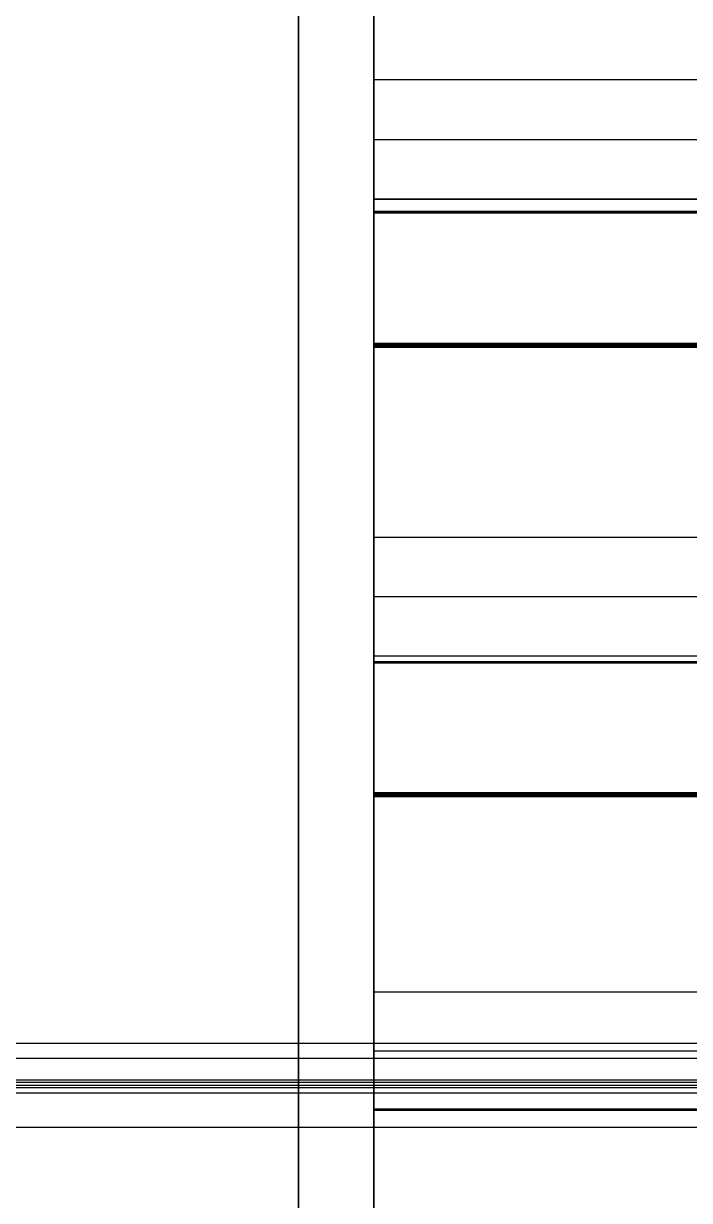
# Model space of a CAD drawing. Header units: millimetres. Extents: x -85 to 1059, y -155 to 155.
# Drawn here: x 998.18 to 1002.59, y -50.34 to -42.55 of the extents above; entities that cross this region are included whole.
import ezdxf

# ---------------------------------------------------------------- set-up
doc = ezdxf.new("R2010")
doc.units = ezdxf.units.MM
doc.header["$MEASUREMENT"] = 0
doc.layers.add('Default', color=7, linetype='Continuous', true_color=0x000000)

msp = doc.modelspace()

# ---------------------------------------------------------------- linework, layer by layer
at = {"layer": 'Default'}
for points, knots in [([(1000, 0, -154), (1000, -154, -154), (1000, -154), (1000, -154, 154), (1000, 0, 154), (1000, 154, 154), (1000, 154), (1000, 154, -154), (1000, 0, -154)], [0, 0, 0, 241.902634, 241.902634, 483.805269, 483.805269, 725.707903, 725.707903, 967.610537, 967.610537, 967.610537]), ([(1000, 0, -150), (1000, -150, -150), (1000, -150), (1000, -150, 150), (1000, 0, 150), (1000, 150, 150), (1000, 150), (1000, 150, -150), (1000, 0, -150)], [0, 0, 0, 235.619449, 235.619449, 471.238898, 471.238898, 706.858347, 706.858347, 942.477796, 942.477796, 942.477796])]:
    msp.add_rational_spline(points, [1, 0.707106781187, 1, 0.707106781187, 1, 0.707106781187, 1, 0.707106781187, 1], degree=2, knots=knots, dxfattribs=at)
for points, degree, knots in [([(1000.5, 0.0018, 150.0005), (1000.5, 82.8446, 150.0005), (1000.5, 150.0018, 82.8432), (1000.5, 150.0018, 0.0004), (1000.5, 150.0018, -82.8427), (1000.5, 82.8446, -150), (1000.5, 0.0018, -150), (1000.5, -82.8411, -150), (1000.5, -149.9983, -82.8427), (1000.5, -149.9983, 0.0004), (1000.5, -149.9983, 82.8432), (1000.5, -82.8411, 150.0005), (1000.5, 0.0018, 150.0005)], 3, [-5, -5, -5, -5, -4, -4, -4, -3, -3, -3, -2, -2, -2, -1, -1, -1, -1]), ([(1000.5, 0.3488, 139.7504), (1000.5, -76.9709, 139.7504), (1000.5, -139.6511, 77.0702), (1000.5, -139.6511, -0.2498), (1000.5, -139.6511, -77.5699), (1000.5, -76.9709, -140.2497), (1000.5, 0.3488, -140.2497), (1000.5, 77.6689, -140.2497), (1000.5, 140.349, -77.5699), (1000.5, 140.349, -0.2498), (1000.5, 140.349, 77.0702), (1000.5, 77.6689, 139.7504), (1000.5, 0.3488, 139.7504)], 3, [20636, 20636, 20636, 20636, 20637, 20637, 20637, 20638, 20638, 20638, 20639, 20639, 20639, 20640, 20640, 20640, 20640]), ([(1000.5, 0.0018, 140.0004), (1000.5, -77.318, 140.0004), (1000.5, -139.9981, 77.3202), (1000.5, -139.9981, 0.0002), (1000.5, -139.9981, -77.3199), (1000.5, -77.318, -139.9997), (1000.5, 0.0018, -139.9997), (1000.5, 77.3215, -139.9997), (1000.5, 140.002, -77.3199), (1000.5, 140.002, 0.0002), (1000.5, 140.002, 77.3202), (1000.5, 77.3215, 140.0004), (1000.5, 0.0018, 140.0004)], 3, [-1, -1, -1, -1, 0, 0, 0, 1, 1, 1, 2, 2, 2, 3, 3, 3, 3]), ([(1000.5, -41.6991, -147.3304), (1000.5, -41.7233, -147.3668), (1000.5, -41.7474, -147.4031), (1000.5, -41.7742, -147.443), (1000.5, -41.8011, -147.4828), (1000.5, -41.828, -147.5227), (1000.5, -41.855, -147.5626), (1000.5, -41.8822, -147.603), (1000.5, -41.9094, -147.6434), (1000.5, -41.9367, -147.6836), (1000.5, -41.964, -147.7238), (1000.5, -41.9919, -147.7645), (1000.5, -42.0198, -147.8053), (1000.5, -42.0476, -147.8458), (1000.5, -42.0755, -147.8864), (1000.5, -42.1037, -147.9275), (1000.5, -42.132, -147.9686), (1000.5, -42.1604, -148.0097), (1000.5, -42.1888, -148.0508), (1000.5, -42.2175, -148.0921), (1000.5, -42.2463, -148.1334), (1000.5, -42.2752, -148.1752), (1000.5, -42.3041, -148.217), (1000.5, -42.3334, -148.2586), (1000.5, -42.3627, -148.3002), (1000.5, -42.3921, -148.342), (1000.5, -42.4216, -148.3838), (1000.5, -42.4514, -148.4262), (1000.5, -42.4812, -148.4685), (1000.5, -42.5112, -148.5107), (1000.5, -42.5412, -148.5528), (1000.5, -42.5715, -148.5953), (1000.5, -42.6019, -148.6378), (1000.5, -42.6324, -148.6805), (1000.5, -42.6629, -148.7232), (1000.5, -42.6938, -148.7659), (1000.5, -42.7246, -148.8086), (1000.5, -42.7557, -148.8518), (1000.5, -42.7867, -148.895), (1000.5, -42.8179, -148.9382), (1000.5, -42.8492, -148.9814), (1000.5, -42.8809, -149.0248), (1000.5, -42.9127, -149.0682), (1000.5, -42.918, -149.0756), (1000.5, -42.9232, -149.083)], 2, [11300, 11300, 11300, 11301.045455, 11301.045455, 11302.090909, 11302.090909, 11303.136364, 11303.136364, 11304.181818, 11304.181818, 11305.227273, 11305.227273, 11306.272727, 11306.272727, 11307.318182, 11307.318182, 11308.363636, 11308.363636, 11309.409091, 11309.409091, 11310.454545, 11310.454545, 11311.5, 11311.5, 11312.545455, 11312.545455, 11313.590909, 11313.590909, 11314.636364, 11314.636364, 11315.681818, 11315.681818, 11316.727273, 11316.727273, 11317.772727, 11317.772727, 11318.818182, 11318.818182, 11319.863636, 11319.863636, 11320.909091, 11320.909091, 11321.954545, 11321.954545, 11323, 11323, 11323]), ([(1000.5, -42.9232, 148.5831), (1000.5, -42.918, 148.5759), (1000.5, -42.9127, 148.5686), (1000.5, -42.8809, 148.5252), (1000.5, -42.8492, 148.4818), (1000.5, -42.8179, 148.4385), (1000.5, -42.7867, 148.3951), (1000.5, -42.7557, 148.352), (1000.5, -42.7246, 148.309), (1000.5, -42.6938, 148.2663), (1000.5, -42.6629, 148.2236), (1000.5, -42.6324, 148.1809), (1000.5, -42.6019, 148.1382), (1000.5, -42.5715, 148.0959), (1000.5, -42.5412, 148.0536), (1000.5, -42.5112, 148.0111), (1000.5, -42.4812, 147.9686), (1000.5, -42.4514, 147.9266), (1000.5, -42.4216, 147.8846), (1000.5, -42.3921, 147.8426), (1000.5, -42.3627, 147.8006), (1000.5, -42.3334, 147.7588), (1000.5, -42.3041, 147.717), (1000.5, -42.2752, 147.6754), (1000.5, -42.2463, 147.6338), (1000.5, -42.2175, 147.5925), (1000.5, -42.1888, 147.5512), (1000.5, -42.1604, 147.5101), (1000.5, -42.132, 147.469), (1000.5, -42.1037, 147.4281), (1000.5, -42.0755, 147.3872), (1000.5, -42.0476, 147.3463), (1000.5, -42.0198, 147.3053), (1000.5, -41.9919, 147.2648), (1000.5, -41.964, 147.2242), (1000.5, -41.9367, 147.1836), (1000.5, -41.9094, 147.1431), (1000.5, -41.8822, 147.1032), (1000.5, -41.855, 147.0633), (1000.5, -41.828, 147.0231), (1000.5, -41.8011, 146.9829), (1000.5, -41.7742, 146.9432), (1000.5, -41.7474, 146.9035), (1000.5, -41.7233, 146.8672), (1000.5, -41.6991, 146.8308)], 2, [19767, 19767, 19767, 19768.045455, 19768.045455, 19769.090909, 19769.090909, 19770.136364, 19770.136364, 19771.181818, 19771.181818, 19772.227273, 19772.227273, 19773.272727, 19773.272727, 19774.318182, 19774.318182, 19775.363636, 19775.363636, 19776.409091, 19776.409091, 19777.454545, 19777.454545, 19778.5, 19778.5, 19779.545455, 19779.545455, 19780.590909, 19780.590909, 19781.636364, 19781.636364, 19782.681818, 19782.681818, 19783.727273, 19783.727273, 19784.772727, 19784.772727, 19785.818182, 19785.818182, 19786.863636, 19786.863636, 19787.909091, 19787.909091, 19788.954545, 19788.954545, 19790, 19790, 19790]), ([(1000.5, -43.7128, -148.8516), (1000.5, -43.7135, -148.8423), (1000.5, -43.7142, -148.8329), (1000.5, -43.7173, -148.7793), (1000.5, -43.7205, -148.7257), (1000.5, -43.7235, -148.6722), (1000.5, -43.7265, -148.6188), (1000.5, -43.7293, -148.566), (1000.5, -43.7322, -148.5133), (1000.5, -43.735, -148.4606), (1000.5, -43.7378, -148.4078), (1000.5, -43.7403, -148.3553), (1000.5, -43.7427, -148.3027), (1000.5, -43.7454, -148.2507), (1000.5, -43.748, -148.1986), (1000.5, -43.7503, -148.1468), (1000.5, -43.7526, -148.0949), (1000.5, -43.7549, -148.0434), (1000.5, -43.7572, -147.9919), (1000.5, -43.7593, -147.9407), (1000.5, -43.7614, -147.8896), (1000.5, -43.7636, -147.8386), (1000.5, -43.7657, -147.7876), (1000.5, -43.7676, -147.737), (1000.5, -43.7696, -147.6864), (1000.5, -43.7711, -147.6361), (1000.5, -43.7727, -147.5858), (1000.5, -43.7745, -147.5358), (1000.5, -43.7763, -147.4857), (1000.5, -43.7778, -147.4359), (1000.5, -43.7794, -147.3862), (1000.5, -43.781, -147.3368), (1000.5, -43.7826, -147.2874), (1000.5, -43.784, -147.2384), (1000.5, -43.7854, -147.1893), (1000.5, -43.7865, -147.1403), (1000.5, -43.7875, -147.0913), (1000.5, -43.7888, -147.0429), (1000.5, -43.79, -146.9946), (1000.5, -43.7911, -146.9463), (1000.5, -43.7921, -146.8979), (1000.5, -43.793, -146.8501), (1000.5, -43.7939, -146.8023), (1000.5, -43.7946, -146.7618), (1000.5, -43.7953, -146.7212)], 2, [11325, 11325, 11325, 11326, 11326, 11327, 11327, 11328, 11328, 11329, 11329, 11330, 11330, 11331, 11331, 11332, 11332, 11333, 11333, 11334, 11334, 11335, 11335, 11336, 11336, 11337, 11337, 11338, 11338, 11339, 11339, 11340, 11340, 11341, 11341, 11342, 11342, 11343, 11343, 11344, 11344, 11345, 11345, 11346, 11346, 11347, 11347, 11347]), ([(1000.5, -43.7953, 146.2212), (1000.5, -43.7946, 146.262), (1000.5, -43.7939, 146.3027), (1000.5, -43.793, 146.3505), (1000.5, -43.7921, 146.3983), (1000.5, -43.7911, 146.4467), (1000.5, -43.79, 146.495), (1000.5, -43.7888, 146.5435), (1000.5, -43.7875, 146.592), (1000.5, -43.7865, 146.6407), (1000.5, -43.7854, 146.6894), (1000.5, -43.784, 146.7386), (1000.5, -43.7826, 146.7878), (1000.5, -43.781, 146.8372), (1000.5, -43.7794, 146.8866), (1000.5, -43.7778, 146.9363), (1000.5, -43.7763, 146.9861), (1000.5, -43.7745, 147.036), (1000.5, -43.7727, 147.0859), (1000.5, -43.7711, 147.1363), (1000.5, -43.7696, 147.1868), (1000.5, -43.7676, 147.2374), (1000.5, -43.7657, 147.288), (1000.5, -43.7636, 147.339), (1000.5, -43.7614, 147.39), (1000.5, -43.7593, 147.4411), (1000.5, -43.7572, 147.4923), (1000.5, -43.7549, 147.5438), (1000.5, -43.7526, 147.5953), (1000.5, -43.7503, 147.6472), (1000.5, -43.748, 147.699), (1000.5, -43.7454, 147.7512), (1000.5, -43.7427, 147.8035), (1000.5, -43.7403, 147.8557), (1000.5, -43.7378, 147.9079), (1000.5, -43.735, 147.9606), (1000.5, -43.7322, 148.0134), (1000.5, -43.7293, 148.0664), (1000.5, -43.7265, 148.1195), (1000.5, -43.7235, 148.1728), (1000.5, -43.7205, 148.2261), (1000.5, -43.7173, 148.2797), (1000.5, -43.7142, 148.3333)], 2, [19743, 19743, 19743, 19744, 19744, 19745, 19745, 19746, 19746, 19747, 19747, 19748, 19748, 19749, 19749, 19750, 19750, 19751, 19751, 19752, 19752, 19753, 19753, 19754, 19754, 19755, 19755, 19756, 19756, 19757, 19757, 19758, 19758, 19759, 19759, 19760, 19760, 19761, 19761, 19762, 19762, 19763, 19763, 19764, 19764, 19764]), ([(1000.5, -43.7964, -146.7092), (1000.5, -43.7967, -146.7069), (1000.5, -43.7971, -146.7046), (1000.5, -43.7974, -146.7023), (1000.5, -43.7978, -146.7)], 2, [11349, 11349, 11349, 11350, 11350, 11351, 11351, 11351]), ([(1000.5, -43.8013, 146.1913), (1000.5, -43.8008, 146.1925), (1000.5, -43.8002, 146.1937), (1000.5, -43.7995, 146.1953), (1000.5, -43.7988, 146.1969)], 2, [19736, 19736, 19736, 19737, 19737, 19738, 19738, 19738]), ([(1000.5, -43.8052, -146.688), (1000.5, -43.9463, -146.6453), (1000.5, -44.0874, -146.6027), (1000.5, -44.2366, -146.5571), (1000.5, -44.3859, -146.5116), (1000.5, -44.5268, -146.4684), (1000.5, -44.6677, -146.4252)], 2, [11356, 11356, 11356, 11357, 11357, 11358, 11358, 11359, 11359, 11359]), ([(1000.5, -44.6677, 145.9256), (1000.5, -44.5268, 145.9687), (1000.5, -44.3859, 146.0117), (1000.5, -44.2366, 146.0572), (1000.5, -44.0874, 146.1027), (1000.5, -43.9463, 146.1454), (1000.5, -43.8052, 146.1881)], 2, [19731, 19731, 19731, 19732, 19732, 19733, 19733, 19734, 19734, 19734]), ([(1000.5, -44.6804, 145.9313), (1000.5, -44.679, 145.9302), (1000.5, -44.6776, 145.9291), (1000.5, -44.6762, 145.9281), (1000.5, -44.6748, 145.927)], 2, [19726, 19726, 19726, 19727, 19727, 19728, 19728, 19728]), ([(1000.5, -44.6804, -146.4309), (1000.5, -44.6818, -146.4324), (1000.5, -44.6833, -146.434), (1000.5, -44.685, -146.436), (1000.5, -44.6868, -146.4379)], 2, [11364, 11364, 11364, 11365, 11365, 11366, 11366, 11366]), ([(1000.5, -44.6942, -146.4471), (1000.5, -44.7175, -146.4804), (1000.5, -44.7408, -146.5138), (1000.5, -44.7681, -146.5529), (1000.5, -44.7954, -146.5921), (1000.5, -44.8233, -146.6316), (1000.5, -44.8512, -146.6711), (1000.5, -44.879, -146.7108), (1000.5, -44.9069, -146.7505), (1000.5, -44.9351, -146.7903), (1000.5, -44.9634, -146.8302), (1000.5, -44.9921, -146.8702), (1000.5, -45.0209, -146.9103), (1000.5, -45.0496, -146.9503), (1000.5, -45.0784, -146.9904), (1000.5, -45.1073, -147.0309), (1000.5, -45.1362, -147.0715), (1000.5, -45.1657, -147.1119), (1000.5, -45.1951, -147.1523), (1000.5, -45.2246, -147.1932), (1000.5, -45.254, -147.2341), (1000.5, -45.2839, -147.2751), (1000.5, -45.3137, -147.316), (1000.5, -45.3437, -147.3569), (1000.5, -45.3736, -147.3978), (1000.5, -45.404, -147.4393), (1000.5, -45.4343, -147.4807), (1000.5, -45.465, -147.5222), (1000.5, -45.4957, -147.5636), (1000.5, -45.5266, -147.6054), (1000.5, -45.5574, -147.6472), (1000.5, -45.5887, -147.689), (1000.5, -45.6199, -147.7308), (1000.5, -45.6511, -147.7728), (1000.5, -45.6823, -147.8148), (1000.5, -45.7141, -147.857), (1000.5, -45.7458, -147.8991), (1000.5, -45.7777, -147.9416), (1000.5, -45.8097, -147.9841), (1000.5, -45.8418, -148.0268), (1000.5, -45.8739, -148.0695), (1000.5, -45.9065, -148.1122), (1000.5, -45.9391, -148.1549), (1000.5, -45.9448, -148.1621), (1000.5, -45.9504, -148.1693)], 2, [11368, 11368, 11368, 11369, 11369, 11370, 11370, 11371, 11371, 11372, 11372, 11373, 11373, 11374, 11374, 11375, 11375, 11376, 11376, 11377, 11377, 11378, 11378, 11379, 11379, 11380, 11380, 11381, 11381, 11382, 11382, 11383, 11383, 11384, 11384, 11385, 11385, 11386, 11386, 11387, 11387, 11388, 11388, 11389, 11389, 11390, 11390, 11390]), ([(1000.5, -45.9504, 147.6697), (1000.5, -45.9448, 147.6625), (1000.5, -45.9391, 147.6553), (1000.5, -45.9065, 147.6124), (1000.5, -45.8739, 147.5696), (1000.5, -45.8418, 147.5269), (1000.5, -45.8097, 147.4842), (1000.5, -45.7777, 147.4419), (1000.5, -45.7458, 147.3995), (1000.5, -45.7141, 147.3575), (1000.5, -45.6823, 147.3156), (1000.5, -45.6511, 147.2734), (1000.5, -45.6199, 147.2312), (1000.5, -45.5887, 147.1893), (1000.5, -45.5574, 147.1473), (1000.5, -45.5266, 147.1057), (1000.5, -45.4957, 147.064), (1000.5, -45.465, 147.0226), (1000.5, -45.4343, 146.9811), (1000.5, -45.404, 146.9399), (1000.5, -45.3736, 146.8986), (1000.5, -45.3437, 146.8575), (1000.5, -45.3137, 146.8164), (1000.5, -45.2839, 146.7753), (1000.5, -45.254, 146.7342), (1000.5, -45.2246, 146.6934), (1000.5, -45.1951, 146.6527), (1000.5, -45.1657, 146.6121), (1000.5, -45.1362, 146.5716), (1000.5, -45.1073, 146.5312), (1000.5, -45.0784, 146.4908), (1000.5, -45.0496, 146.4505), (1000.5, -45.0209, 146.4103), (1000.5, -44.9921, 146.3705), (1000.5, -44.9634, 146.3306), (1000.5, -44.9351, 146.2907), (1000.5, -44.9069, 146.2509), (1000.5, -44.879, 146.2114), (1000.5, -44.8512, 146.1719), (1000.5, -44.8233, 146.1322), (1000.5, -44.7954, 146.0925), (1000.5, -44.7681, 146.0531), (1000.5, -44.7408, 146.0138), (1000.5, -44.7175, 145.9806), (1000.5, -44.6942, 145.9475)], 2, [19700, 19700, 19700, 19701, 19701, 19702, 19702, 19703, 19703, 19704, 19704, 19705, 19705, 19706, 19706, 19707, 19707, 19708, 19708, 19709, 19709, 19710, 19710, 19711, 19711, 19712, 19712, 19713, 19713, 19714, 19714, 19715, 19715, 19716, 19716, 19717, 19717, 19718, 19718, 19719, 19719, 19720, 19720, 19721, 19721, 19722, 19722, 19722]), ([(1000.5, -46.7354, -147.9217), (1000.5, -46.7357, -147.9123), (1000.5, -46.7361, -147.903), (1000.5, -46.738, -147.8494), (1000.5, -46.7399, -147.7958), (1000.5, -46.7419, -147.7425), (1000.5, -46.7438, -147.6892), (1000.5, -46.7456, -147.6361), (1000.5, -46.7474, -147.583), (1000.5, -46.7491, -147.5303), (1000.5, -46.7509, -147.4775), (1000.5, -46.7525, -147.425), (1000.5, -46.7541, -147.3724), (1000.5, -46.7553, -147.3202), (1000.5, -46.7565, -147.268), (1000.5, -46.7579, -147.2161), (1000.5, -46.7593, -147.1643), (1000.5, -46.7606, -147.1128), (1000.5, -46.7618, -147.0613), (1000.5, -46.7629, -147.0101), (1000.5, -46.7639, -146.959), (1000.5, -46.765, -146.908), (1000.5, -46.7661, -146.857), (1000.5, -46.7669, -146.8064), (1000.5, -46.7678, -146.7558), (1000.5, -46.7687, -146.7055), (1000.5, -46.7696, -146.6552), (1000.5, -46.7699, -146.6051), (1000.5, -46.7703, -146.555), (1000.5, -46.771, -146.5053), (1000.5, -46.7717, -146.4555), (1000.5, -46.772, -146.406), (1000.5, -46.7724, -146.3564), (1000.5, -46.7728, -146.3074), (1000.5, -46.7731, -146.2583), (1000.5, -46.7735, -146.2095), (1000.5, -46.7738, -146.1606), (1000.5, -46.774, -146.1121), (1000.5, -46.7742, -146.0636), (1000.5, -46.7742, -146.0155), (1000.5, -46.7742, -145.9673), (1000.5, -46.7742, -145.9192), (1000.5, -46.7742, -145.871), (1000.5, -46.774, -145.8304), (1000.5, -46.7738, -145.7899)], 2, [11392, 11392, 11392, 11393, 11393, 11394, 11394, 11395, 11395, 11396, 11396, 11397, 11397, 11398, 11398, 11399, 11399, 11400, 11400, 11401, 11401, 11402, 11402, 11403, 11403, 11404, 11404, 11405, 11405, 11406, 11406, 11407, 11407, 11408, 11408, 11409, 11409, 11410, 11410, 11411, 11411, 11412, 11412, 11413, 11413, 11414, 11414, 11414]), ([(1000.5, -46.7738, 145.2906), (1000.5, -46.774, 145.3312), (1000.5, -46.7742, 145.3718), (1000.5, -46.7742, 145.4196), (1000.5, -46.7742, 145.4674), (1000.5, -46.7742, 145.5157), (1000.5, -46.7742, 145.564), (1000.5, -46.774, 145.6125), (1000.5, -46.7738, 145.661), (1000.5, -46.7735, 145.7099), (1000.5, -46.7731, 145.7588), (1000.5, -46.7728, 145.8078), (1000.5, -46.7724, 145.8568), (1000.5, -46.772, 145.9064), (1000.5, -46.7717, 145.956), (1000.5, -46.771, 146.0055), (1000.5, -46.7703, 146.0551), (1000.5, -46.7699, 146.1052), (1000.5, -46.7696, 146.1553), (1000.5, -46.7687, 146.2057), (1000.5, -46.7678, 146.2562), (1000.5, -46.7669, 146.3068), (1000.5, -46.7661, 146.3574), (1000.5, -46.765, 146.4084), (1000.5, -46.7639, 146.4594), (1000.5, -46.7629, 146.5105), (1000.5, -46.7618, 146.5617), (1000.5, -46.7606, 146.6134), (1000.5, -46.7593, 146.665), (1000.5, -46.7579, 146.7167), (1000.5, -46.7565, 146.7684), (1000.5, -46.7553, 146.8208), (1000.5, -46.7541, 146.8732), (1000.5, -46.7525, 146.9256), (1000.5, -46.7509, 146.978), (1000.5, -46.7491, 147.0307), (1000.5, -46.7474, 147.0834), (1000.5, -46.7456, 147.1363), (1000.5, -46.7438, 147.1893), (1000.5, -46.7419, 147.2427), (1000.5, -46.7399, 147.2962), (1000.5, -46.738, 147.3498), (1000.5, -46.7361, 147.4034), (1000.5, -46.7357, 147.4126), (1000.5, -46.7354, 147.4217)], 2, [19676, 19676, 19676, 19677, 19677, 19678, 19678, 19679, 19679, 19680, 19680, 19681, 19681, 19682, 19682, 19683, 19683, 19684, 19684, 19685, 19685, 19686, 19686, 19687, 19687, 19688, 19688, 19689, 19689, 19690, 19690, 19691, 19691, 19692, 19692, 19693, 19693, 19694, 19694, 19695, 19695, 19696, 19696, 19697, 19697, 19698, 19698, 19698]), ([(1000.5, -46.7738, -145.7899), (1000.5, -46.7742, -145.7842), (1000.5, -46.7745, -145.7786), (1000.5, -46.7747, -145.7759), (1000.5, -46.7749, -145.7733)], 2, [11414, 11414, 11414, 11415.5, 11415.5, 11417, 11417, 11417]), ([(1000.5, -46.7749, 145.274), (1000.5, -46.7745, 145.2791), (1000.5, -46.7742, 145.2843), (1000.5, -46.774, 145.2874), (1000.5, -46.7738, 145.2906)], 2, [19673, 19673, 19673, 19674.5, 19674.5, 19676, 19676, 19676]), ([(1000.5, -46.7833, -145.7567), (1000.5, -46.9234, -145.7112), (1000.5, -47.0634, -145.6657), (1000.5, -47.2116, -145.6172), (1000.5, -47.3598, -145.5687), (1000.5, -47.4998, -145.5226), (1000.5, -47.6399, -145.4766)], 2, [11423, 11423, 11423, 11424, 11424, 11425, 11425, 11426, 11426, 11426]), ([(1000.5, -47.6399, 144.977), (1000.5, -47.4998, 145.0232), (1000.5, -47.3598, 145.0694), (1000.5, -47.2116, 145.1178), (1000.5, -47.0634, 145.1661), (1000.5, -46.9234, 145.2118), (1000.5, -46.7833, 145.2575)], 2, [19664, 19664, 19664, 19665, 19665, 19666, 19666, 19667, 19667, 19667]), ([(1000.5, -47.6632, -145.4928), (1000.5, -47.6889, -145.5281), (1000.5, -47.7147, -145.5634), (1000.5, -47.7429, -145.6022), (1000.5, -47.7711, -145.641), (1000.5, -47.7999, -145.68), (1000.5, -47.8286, -145.7189), (1000.5, -47.8574, -145.7578), (1000.5, -47.8861, -145.7966), (1000.5, -47.9152, -145.8359), (1000.5, -47.9443, -145.8752), (1000.5, -47.9736, -145.9147), (1000.5, -48.0029, -145.9543), (1000.5, -48.0325, -145.9938), (1000.5, -48.0622, -146.0333), (1000.5, -48.092, -146.0731), (1000.5, -48.1218, -146.113), (1000.5, -48.1518, -146.1529), (1000.5, -48.1817, -146.1927), (1000.5, -48.2123, -146.2329), (1000.5, -48.2428, -146.2732), (1000.5, -48.2733, -146.3136), (1000.5, -48.3038, -146.3539), (1000.5, -48.3349, -146.3943), (1000.5, -48.3659, -146.4347), (1000.5, -48.3971, -146.4755), (1000.5, -48.4283, -146.5162), (1000.5, -48.4597, -146.5571), (1000.5, -48.4911, -146.5981), (1000.5, -48.5229, -146.639), (1000.5, -48.5546, -146.6799), (1000.5, -48.5866, -146.7212), (1000.5, -48.6185, -146.7625), (1000.5, -48.6508, -146.8039), (1000.5, -48.683, -146.8454), (1000.5, -48.7157, -146.8868), (1000.5, -48.7483, -146.9283), (1000.5, -48.7809, -146.9701), (1000.5, -48.8136, -147.0119), (1000.5, -48.8467, -147.0537), (1000.5, -48.8799, -147.0955), (1000.5, -48.9132, -147.1376), (1000.5, -48.9466, -147.1798), (1000.5, -48.9524, -147.187), (1000.5, -48.9582, -147.1943)], 2, [11434, 11434, 11434, 11435.045455, 11435.045455, 11436.090909, 11436.090909, 11437.136364, 11437.136364, 11438.181818, 11438.181818, 11439.227273, 11439.227273, 11440.272727, 11440.272727, 11441.318182, 11441.318182, 11442.363636, 11442.363636, 11443.409091, 11443.409091, 11444.454545, 11444.454545, 11445.5, 11445.5, 11446.545455, 11446.545455, 11447.590909, 11447.590909, 11448.636364, 11448.636364, 11449.681818, 11449.681818, 11450.727273, 11450.727273, 11451.772727, 11451.772727, 11452.818182, 11452.818182, 11453.863636, 11453.863636, 11454.909091, 11454.909091, 11455.954545, 11455.954545, 11457, 11457, 11457]), ([(1000.5, -48.9582, 146.6947), (1000.5, -48.9524, 146.6874), (1000.5, -48.9466, 146.6802), (1000.5, -48.9132, 146.6382), (1000.5, -48.8799, 146.5962), (1000.5, -48.8467, 146.5541), (1000.5, -48.8136, 146.5119), (1000.5, -48.7809, 146.4703), (1000.5, -48.7483, 146.4287), (1000.5, -48.7157, 146.387), (1000.5, -48.683, 146.3454), (1000.5, -48.6508, 146.304), (1000.5, -48.6185, 146.2625), (1000.5, -48.5866, 146.2214), (1000.5, -48.5546, 146.1803), (1000.5, -48.5229, 146.1394), (1000.5, -48.4911, 146.0985), (1000.5, -48.4597, 146.0576), (1000.5, -48.4283, 146.0166), (1000.5, -48.3971, 145.9761), (1000.5, -48.3659, 145.9355), (1000.5, -48.3349, 145.8947), (1000.5, -48.3038, 145.854), (1000.5, -48.2733, 145.8138), (1000.5, -48.2428, 145.7736), (1000.5, -48.2123, 145.7334), (1000.5, -48.1817, 145.6931), (1000.5, -48.1518, 145.6533), (1000.5, -48.1218, 145.6134), (1000.5, -48.092, 145.5735), (1000.5, -48.0622, 145.5337), (1000.5, -48.0325, 145.494), (1000.5, -48.0029, 145.4543), (1000.5, -47.9736, 145.4151), (1000.5, -47.9443, 145.376), (1000.5, -47.9152, 145.3367), (1000.5, -47.8861, 145.2973), (1000.5, -47.8574, 145.258), (1000.5, -47.8286, 145.2186), (1000.5, -47.7999, 145.18), (1000.5, -47.7711, 145.1414), (1000.5, -47.7429, 145.1026), (1000.5, -47.7147, 145.0638), (1000.5, -47.6907, 145.031), (1000.5, -47.6667, 144.9982)], 2, [19633, 19633, 19633, 19634, 19634, 19635, 19635, 19636, 19636, 19637, 19637, 19638, 19638, 19639, 19639, 19640, 19640, 19641, 19641, 19642, 19642, 19643, 19643, 19644, 19644, 19645, 19645, 19646, 19646, 19647, 19647, 19648, 19648, 19649, 19649, 19650, 19650, 19651, 19651, 19652, 19652, 19653, 19653, 19654, 19654, 19655, 19655, 19655]), ([(1000.5, -49.7379, -146.9304), (1000.5, -49.738, -146.9212), (1000.5, -49.7382, -146.912), (1000.5, -49.7389, -146.8582), (1000.5, -49.7396, -146.8044), (1000.5, -49.7405, -146.7512), (1000.5, -49.7414, -146.6979), (1000.5, -49.7421, -146.6446), (1000.5, -49.7428, -146.5914), (1000.5, -49.7435, -146.5388), (1000.5, -49.7442, -146.4862), (1000.5, -49.7446, -146.4337), (1000.5, -49.7449, -146.3811), (1000.5, -49.7454, -146.3289), (1000.5, -49.746, -146.2767), (1000.5, -49.7461, -146.2248), (1000.5, -49.7463, -146.173), (1000.5, -49.7465, -146.1215), (1000.5, -49.7467, -146.07), (1000.5, -49.7467, -146.0186), (1000.5, -49.7467, -145.9673), (1000.5, -49.7467, -145.9165), (1000.5, -49.7467, -145.8657), (1000.5, -49.7465, -145.8149), (1000.5, -49.7463, -145.7641), (1000.5, -49.7461, -145.7137), (1000.5, -49.746, -145.6632), (1000.5, -49.7456, -145.6133), (1000.5, -49.7453, -145.5634), (1000.5, -49.7447, -145.5136), (1000.5, -49.7442, -145.4639), (1000.5, -49.7437, -145.4145), (1000.5, -49.7431, -145.3651), (1000.5, -49.7424, -145.3159), (1000.5, -49.7417, -145.2667), (1000.5, -49.741, -145.2178), (1000.5, -49.7403, -145.169), (1000.5, -49.7396, -145.1205), (1000.5, -49.7389, -145.072), (1000.5, -49.738, -145.0238), (1000.5, -49.7371, -144.9756), (1000.5, -49.7361, -144.9277), (1000.5, -49.735, -144.8797), (1000.5, -49.734, -144.8389), (1000.5, -49.7329, -144.7982)], 2, [11459, 11459, 11459, 11460, 11460, 11461, 11461, 11462, 11462, 11463, 11463, 11464, 11464, 11465, 11465, 11466, 11466, 11467, 11467, 11468, 11468, 11469, 11469, 11470, 11470, 11471, 11471, 11472, 11472, 11473, 11473, 11474, 11474, 11475, 11475, 11476, 11476, 11477, 11477, 11478, 11478, 11479, 11479, 11480, 11480, 11481, 11481, 11481]), ([(1000.5, -49.7329, 144.299), (1000.5, -49.734, 144.3395), (1000.5, -49.735, 144.3801), (1000.5, -49.7361, 144.4281), (1000.5, -49.7371, 144.4761), (1000.5, -49.738, 144.5242), (1000.5, -49.7389, 144.5724), (1000.5, -49.7396, 144.6209), (1000.5, -49.7403, 144.6694), (1000.5, -49.741, 144.7182), (1000.5, -49.7417, 144.7671), (1000.5, -49.7424, 144.8161), (1000.5, -49.7431, 144.8652), (1000.5, -49.7437, 144.9147), (1000.5, -49.7442, 144.9643), (1000.5, -49.7447, 145.014), (1000.5, -49.7453, 145.0638), (1000.5, -49.7456, 145.1137), (1000.5, -49.746, 145.1636), (1000.5, -49.7461, 145.2139), (1000.5, -49.7463, 145.2642), (1000.5, -49.7465, 145.3148), (1000.5, -49.7467, 145.3654), (1000.5, -49.7467, 145.4164), (1000.5, -49.7467, 145.4674), (1000.5, -49.7467, 145.5187), (1000.5, -49.7467, 145.57), (1000.5, -49.7465, 145.6217), (1000.5, -49.7463, 145.6734), (1000.5, -49.7461, 145.7251), (1000.5, -49.746, 145.7767), (1000.5, -49.7454, 145.8291), (1000.5, -49.7449, 145.8815), (1000.5, -49.7446, 145.9339), (1000.5, -49.7442, 145.9863), (1000.5, -49.7435, 146.039), (1000.5, -49.7428, 146.0918), (1000.5, -49.7421, 146.1449), (1000.5, -49.7414, 146.198), (1000.5, -49.7405, 146.2514), (1000.5, -49.7396, 146.3049), (1000.5, -49.7389, 146.3585), (1000.5, -49.7382, 146.4121), (1000.5, -49.738, 146.4214), (1000.5, -49.7379, 146.4308)], 2, [19609, 19609, 19609, 19610, 19610, 19611, 19611, 19612, 19612, 19613, 19613, 19614, 19614, 19615, 19615, 19616, 19616, 19617, 19617, 19618, 19618, 19619, 19619, 19620, 19620, 19621, 19621, 19622, 19622, 19623, 19623, 19624, 19624, 19625, 19625, 19626, 19626, 19627, 19627, 19628, 19628, 19629, 19629, 19630, 19630, 19631, 19631, 19631]), ([(1000.5, -49.7347, 144.2778), (1000.5, -49.7343, 144.2801), (1000.5, -49.734, 144.2824), (1000.5, -49.7336, 144.2848), (1000.5, -49.7333, 144.2873)], 2, [19605, 19605, 19605, 19606, 19606, 19607, 19607, 19607]), ([(1000.5, -49.734, -144.7816), (1000.5, -49.7343, -144.7797), (1000.5, -49.7347, -144.7777), (1000.5, -49.735, -144.7758), (1000.5, -49.7354, -144.7739)], 2, [11484, 11484, 11484, 11485, 11485, 11486, 11486, 11486]), ([(1000.5, -49.7414, -144.7654), (1000.5, -49.8805, -144.7169), (1000.5, -50.0197, -144.6684), (1000.5, -50.167, -144.6169), (1000.5, -50.3143, -144.5654), (1000.5, -50.4533, -144.5163), (1000.5, -50.5923, -144.4673)], 2, [11490, 11490, 11490, 11491, 11491, 11492, 11492, 11493, 11493, 11493]), ([(1000.5, -50.5923, 143.9677), (1000.5, -50.4533, 144.0167), (1000.5, -50.3143, 144.0658), (1000.5, -50.167, 144.1173), (1000.5, -50.0197, 144.1688), (1000.5, -49.8805, 144.2171), (1000.5, -49.7414, 144.2654)], 2, [19597, 19597, 19597, 19598, 19598, 19599, 19599, 19600, 19600, 19600])]:
    msp.add_open_spline(points, degree=degree, knots=knots, dxfattribs=at)
for points in [[(1007, -42.9232, -149.083), (1003.75, -42.9232, -149.083), (1000.5, -42.9232, -149.083)], [(1000.5, -42.9232, -149.083), (1000.5, -43.1213, -149.0271), (1000.5, -43.3194, -148.9712)], [(1007, -42.9232, 148.5831), (1003.75, -42.9232, 148.5831), (1000.5, -42.9232, 148.5831)], [(1000.5, -43.3194, 148.4716), (1000.5, -43.1213, 148.5274), (1000.5, -42.9232, 148.5831)], [(1007, -43.3194, -148.9712), (1003.75, -43.3194, -148.9712), (1000.5, -43.3194, -148.9712)], [(1000.5, -43.3194, -148.9712), (1000.5, -43.5161, -148.9114), (1000.5, -43.7128, -148.8516)], [(1007, -43.3194, 148.4716), (1003.75, -43.3194, 148.4716), (1000.5, -43.3194, 148.4716)], [(1000.5, -43.7128, 148.3517), (1000.5, -43.5161, 148.4116), (1000.5, -43.3194, 148.4716)], [(1007, -43.7128, -148.8516), (1003.75, -43.7128, -148.8516), (1000.5, -43.7128, -148.8516)], [(1007, -43.7128, 148.3517), (1003.75, -43.7128, 148.3517), (1000.5, -43.7128, 148.3517)], [(1000.5, -43.7142, 148.3333), (1000.5, -43.7135, 148.3425), (1000.5, -43.7128, 148.3517)], [(1007, -43.7142, 148.3333), (1003.75, -43.7142, 148.3333), (1000.5, -43.7142, 148.3333)], [(1007, -43.7953, -146.7212), (1003.75, -43.7953, -146.7212), (1000.5, -43.7953, -146.7212)], [(1000.5, -43.7953, -146.7212), (1000.5, -43.7955, -146.718), (1000.5, -43.7957, -146.7148)], [(1007, -43.7953, 146.2212), (1003.75, -43.7953, 146.2212), (1000.5, -43.7953, 146.2212)], [(1000.5, -43.7957, 146.2152), (1000.5, -43.7955, 146.2182), (1000.5, -43.7953, 146.2212)], [(1007, -43.7957, -146.7148), (1003.75, -43.7957, -146.7148), (1000.5, -43.7957, -146.7148)], [(1000.5, -43.7957, -146.7148), (1000.5, -43.796, -146.712), (1000.5, -43.7964, -146.7092)], [(1007, -43.7957, 146.2152), (1003.75, -43.7957, 146.2152), (1000.5, -43.7957, 146.2152)], [(1000.5, -43.7964, 146.2096), (1000.5, -43.796, 146.2124), (1000.5, -43.7957, 146.2152)], [(1007, -43.7964, -146.7092), (1003.75, -43.7964, -146.7092), (1000.5, -43.7964, -146.7092)], [(1007, -43.7964, 146.2096), (1003.75, -43.7964, 146.2096), (1000.5, -43.7964, 146.2096)], [(1000.5, -43.7971, 146.2047), (1000.5, -43.7967, 146.2071), (1000.5, -43.7964, 146.2096)], [(1007, -43.7971, 146.2047), (1003.75, -43.7971, 146.2047), (1000.5, -43.7971, 146.2047)], [(1000.5, -43.7978, 146.2008), (1000.5, -43.7974, 146.2027), (1000.5, -43.7971, 146.2047)], [(1007, -43.7978, -146.7), (1003.75, -43.7978, -146.7), (1000.5, -43.7978, -146.7)], [(1000.5, -43.7978, -146.7), (1000.5, -43.7983, -146.6983), (1000.5, -43.7988, -146.6965)], [(1007, -43.7978, 146.2008), (1003.75, -43.7978, 146.2008), (1000.5, -43.7978, 146.2008)], [(1000.5, -43.7988, 146.1969), (1000.5, -43.7983, 146.1988), (1000.5, -43.7978, 146.2008)], [(1007, -43.7988, -146.6965), (1003.75, -43.7988, -146.6965), (1000.5, -43.7988, -146.6965)], [(1000.5, -43.7988, -146.6965), (1000.5, -43.7995, -146.6949), (1000.5, -43.8002, -146.6933)], [(1007, -43.7988, 146.1969), (1003.75, -43.7988, 146.1969), (1000.5, -43.7988, 146.1969)], [(1007, -43.8002, -146.6933), (1003.75, -43.8002, -146.6933), (1000.5, -43.8002, -146.6933)], [(1000.5, -43.8002, -146.6933), (1000.5, -43.8008, -146.6923), (1000.5, -43.8013, -146.6912)], [(1007, -43.8013, -146.6912), (1003.75, -43.8013, -146.6912), (1000.5, -43.8013, -146.6912)], [(1000.5, -43.8013, -146.6912), (1000.5, -43.8022, -146.6903), (1000.5, -43.8031, -146.6894)], [(1007, -43.8013, 146.1913), (1003.75, -43.8013, 146.1913), (1000.5, -43.8013, 146.1913)], [(1000.5, -43.8031, 146.1895), (1000.5, -43.8022, 146.1904), (1000.5, -43.8013, 146.1913)], [(1007, -43.8031, -146.6894), (1003.75, -43.8031, -146.6894), (1000.5, -43.8031, -146.6894)], [(1000.5, -43.8031, -146.6894), (1000.5, -43.8041, -146.6887), (1000.5, -43.8052, -146.688)], [(1007, -43.8031, 146.1895), (1003.75, -43.8031, 146.1895), (1000.5, -43.8031, 146.1895)], [(1000.5, -43.8052, 146.1881), (1000.5, -43.8041, 146.1888), (1000.5, -43.8031, 146.1895)], [(1007, -43.8052, -146.688), (1003.75, -43.8052, -146.688), (1000.5, -43.8052, -146.688)], [(1007, -43.8052, 146.1881), (1003.75, -43.8052, 146.1881), (1000.5, -43.8052, 146.1881)], [(1007, -44.6677, -146.4252), (1003.75, -44.6677, -146.4252), (1000.5, -44.6677, -146.4252)], [(1000.5, -44.6677, -146.4252), (1000.5, -44.6686, -146.4252), (1000.5, -44.6695, -146.4252)], [(1007, -44.6677, 145.9256), (1003.75, -44.6677, 145.9256), (1000.5, -44.6677, 145.9256)], [(1000.5, -44.6695, 145.9256), (1000.5, -44.6686, 145.9256), (1000.5, -44.6677, 145.9256)], [(1007, -44.6695, -146.4252), (1003.75, -44.6695, -146.4252), (1000.5, -44.6695, -146.4252)], [(1000.5, -44.6695, -146.4252), (1000.5, -44.6707, -146.4256), (1000.5, -44.672, -146.4259)], [(1007, -44.6695, 145.9256), (1003.75, -44.6695, 145.9256), (1000.5, -44.6695, 145.9256)], [(1000.5, -44.672, 145.926), (1000.5, -44.6707, 145.9258), (1000.5, -44.6695, 145.9256)], [(1007, -44.672, -146.4259), (1003.75, -44.672, -146.4259), (1000.5, -44.672, -146.4259)], [(1000.5, -44.672, -146.4259), (1000.5, -44.6734, -146.4264), (1000.5, -44.6748, -146.427)], [(1007, -44.672, 145.926), (1003.75, -44.672, 145.926), (1000.5, -44.672, 145.926)], [(1000.5, -44.6748, 145.927), (1000.5, -44.6734, 145.9265), (1000.5, -44.672, 145.926)], [(1007, -44.6748, -146.427), (1003.75, -44.6748, -146.427), (1000.5, -44.6748, -146.427)], [(1000.5, -44.6748, -146.427), (1000.5, -44.6762, -146.4279), (1000.5, -44.6776, -146.4287)], [(1007, -44.6748, 145.927), (1003.75, -44.6748, 145.927), (1000.5, -44.6748, 145.927)], [(1007, -44.6776, -146.4287), (1003.75, -44.6776, -146.4287), (1000.5, -44.6776, -146.4287)], [(1000.5, -44.6776, -146.4287), (1000.5, -44.679, -146.4298), (1000.5, -44.6804, -146.4309)], [(1007, -44.6804, -146.4309), (1003.75, -44.6804, -146.4309), (1000.5, -44.6804, -146.4309)], [(1007, -44.6804, 145.9313), (1003.75, -44.6804, 145.9313), (1000.5, -44.6804, 145.9313)], [(1000.5, -44.6833, 145.9348), (1000.5, -44.6818, 145.933), (1000.5, -44.6804, 145.9313)], [(1007, -44.6833, 145.9348), (1003.75, -44.6833, 145.9348), (1000.5, -44.6833, 145.9348)], [(1000.5, -44.6868, 145.938), (1000.5, -44.685, 145.9364), (1000.5, -44.6833, 145.9348)], [(1007, -44.6868, -146.4379), (1003.75, -44.6868, -146.4379), (1000.5, -44.6868, -146.4379)], [(1000.5, -44.6868, -146.4379), (1000.5, -44.6885, -146.44), (1000.5, -44.6903, -146.4421)], [(1007, -44.6868, 145.938), (1003.75, -44.6868, 145.938), (1000.5, -44.6868, 145.938)], [(1000.5, -44.6903, 145.9422), (1000.5, -44.6885, 145.9401), (1000.5, -44.6868, 145.938)], [(1007, -44.6903, -146.4421), (1003.75, -44.6903, -146.4421), (1000.5, -44.6903, -146.4421)], [(1000.5, -44.6903, -146.4421), (1000.5, -44.6922, -146.4446), (1000.5, -44.6942, -146.4471)], [(1007, -44.6903, 145.9422), (1003.75, -44.6903, 145.9422), (1000.5, -44.6903, 145.9422)], [(1000.5, -44.6942, 145.9475), (1000.5, -44.6922, 145.9448), (1000.5, -44.6903, 145.9422)], [(1007, -44.6942, -146.4471), (1003.75, -44.6942, -146.4471), (1000.5, -44.6942, -146.4471)], [(1007, -44.6942, 145.9475), (1003.75, -44.6942, 145.9475), (1000.5, -44.6942, 145.9475)], [(1007, -45.9504, -148.1693), (1003.75, -45.9504, -148.1693), (1000.5, -45.9504, -148.1693)], [(1000.5, -45.9504, -148.1693), (1000.5, -46.1471, -148.1094), (1000.5, -46.3438, -148.0494)], [(1007, -45.9504, 147.6697), (1003.75, -45.9504, 147.6697), (1000.5, -45.9504, 147.6697)], [(1000.5, -46.3438, 147.5498), (1000.5, -46.1471, 147.6098), (1000.5, -45.9504, 147.6697)], [(1007, -46.3438, -148.0494), (1003.75, -46.3438, -148.0494), (1000.5, -46.3438, -148.0494)], [(1000.5, -46.3438, -148.0494), (1000.5, -46.5396, -147.9855), (1000.5, -46.7354, -147.9217)], [(1007, -46.3438, 147.5498), (1003.75, -46.3438, 147.5498), (1000.5, -46.3438, 147.5498)], [(1000.5, -46.7354, 147.4217), (1000.5, -46.5396, 147.4858), (1000.5, -46.3438, 147.5498)], [(1007, -46.7354, -147.9217), (1003.75, -46.7354, -147.9217), (1000.5, -46.7354, -147.9217)], [(1007, -46.7354, 147.4217), (1003.75, -46.7354, 147.4217), (1000.5, -46.7354, 147.4217)], [(1007, -46.7738, -145.7899), (1003.75, -46.7738, -145.7899), (1000.5, -46.7738, -145.7899)], [(1007, -46.7738, 145.2906), (1003.75, -46.7738, 145.2906), (1000.5, -46.7738, 145.2906)], [(1007, -46.7749, -145.7733), (1003.75, -46.7749, -145.7733), (1000.5, -46.7749, -145.7733)], [(1000.5, -46.7749, -145.7733), (1000.5, -46.7754, -145.7712), (1000.5, -46.7759, -145.769)], [(1007, -46.7749, 145.274), (1003.75, -46.7749, 145.274), (1000.5, -46.7749, 145.274)], [(1000.5, -46.7759, 145.2694), (1000.5, -46.7754, 145.2717), (1000.5, -46.7749, 145.274)], [(1007, -46.7759, -145.769), (1003.75, -46.7759, -145.769), (1000.5, -46.7759, -145.769)], [(1000.5, -46.7759, -145.769), (1000.5, -46.7765, -145.7673), (1000.5, -46.777, -145.7655)], [(1007, -46.7759, 145.2694), (1003.75, -46.7759, 145.2694), (1000.5, -46.7759, 145.2694)], [(1000.5, -46.777, 145.2656), (1000.5, -46.7765, 145.2675), (1000.5, -46.7759, 145.2694)], [(1007, -46.777, -145.7655), (1003.75, -46.777, -145.7655), (1000.5, -46.777, -145.7655)], [(1000.5, -46.777, -145.7655), (1000.5, -46.7775, -145.7639), (1000.5, -46.778, -145.7623)], [(1007, -46.777, 145.2656), (1003.75, -46.777, 145.2656), (1000.5, -46.777, 145.2656)], [(1000.5, -46.778, 145.2627), (1000.5, -46.7775, 145.2642), (1000.5, -46.777, 145.2656)], [(1007, -46.778, -145.7623), (1003.75, -46.778, -145.7623), (1000.5, -46.778, -145.7623)], [(1000.5, -46.778, -145.7623), (1000.5, -46.7789, -145.7611), (1000.5, -46.7798, -145.7599)], [(1007, -46.778, 145.2627), (1003.75, -46.778, 145.2627), (1000.5, -46.778, 145.2627)], [(1000.5, -46.7798, 145.2603), (1000.5, -46.7789, 145.2615), (1000.5, -46.778, 145.2627)], [(1007, -46.7798, -145.7599), (1003.75, -46.7798, -145.7599), (1000.5, -46.7798, -145.7599)], [(1000.5, -46.7798, -145.7599), (1000.5, -46.7805, -145.759), (1000.5, -46.7812, -145.7581)], [(1007, -46.7798, 145.2603), (1003.75, -46.7798, 145.2603), (1000.5, -46.7798, 145.2603)], [(1000.5, -46.7812, 145.2585), (1000.5, -46.7805, 145.2594), (1000.5, -46.7798, 145.2603)], [(1007, -46.7812, -145.7581), (1003.75, -46.7812, -145.7581), (1000.5, -46.7812, -145.7581)], [(1000.5, -46.7812, -145.7581), (1000.5, -46.7823, -145.7574), (1000.5, -46.7833, -145.7567)], [(1007, -46.7812, 145.2585), (1003.75, -46.7812, 145.2585), (1000.5, -46.7812, 145.2585)], [(1000.5, -46.7833, 145.2575), (1000.5, -46.7823, 145.258), (1000.5, -46.7812, 145.2585)], [(1007, -46.7833, -145.7567), (1003.75, -46.7833, -145.7567), (1000.5, -46.7833, -145.7567)], [(1007, -46.7833, 145.2575), (1003.75, -46.7833, 145.2575), (1000.5, -46.7833, 145.2575)], [(1007, -47.6399, -145.4766), (1003.75, -47.6399, -145.4766), (1000.5, -47.6399, -145.4766)], [(1000.5, -47.6399, -145.4766), (1000.5, -47.6409, -145.4764), (1000.5, -47.642, -145.4762)], [(1007, -47.6399, 144.977), (1003.75, -47.6399, 144.977), (1000.5, -47.6399, 144.977)], [(1000.5, -47.642, 144.977), (1000.5, -47.6409, 144.977), (1000.5, -47.6399, 144.977)], [(1007, -47.642, -145.4762), (1003.75, -47.642, -145.4762), (1000.5, -47.642, -145.4762)], [(1000.5, -47.642, -145.4762), (1000.5, -47.6432, -145.4766), (1000.5, -47.6445, -145.4769)], [(1007, -47.642, 144.977), (1003.75, -47.642, 144.977), (1000.5, -47.642, 144.977)], [(1000.5, -47.6445, 144.9773), (1000.5, -47.6432, 144.9772), (1000.5, -47.642, 144.977)], [(1007, -47.6445, -145.4769), (1003.75, -47.6445, -145.4769), (1000.5, -47.6445, -145.4769)], [(1000.5, -47.6445, -145.4769), (1000.5, -47.6459, -145.4775), (1000.5, -47.6473, -145.478)], [(1007, -47.6445, 144.9773), (1003.75, -47.6445, 144.9773), (1000.5, -47.6445, 144.9773)], [(1000.5, -47.6473, 144.9784), (1000.5, -47.6459, 144.9779), (1000.5, -47.6445, 144.9773)], [(1007, -47.6473, -145.478), (1003.75, -47.6473, -145.478), (1000.5, -47.6473, -145.478)], [(1000.5, -47.6473, -145.478), (1000.5, -47.6487, -145.4789), (1000.5, -47.6501, -145.4798)], [(1007, -47.6473, 144.9784), (1003.75, -47.6473, 144.9784), (1000.5, -47.6473, 144.9784)], [(1000.5, -47.6501, 144.9805), (1000.5, -47.6487, 144.9795), (1000.5, -47.6473, 144.9784)], [(1007, -47.6501, -145.4798), (1003.75, -47.6501, -145.4798), (1000.5, -47.6501, -145.4798)], [(1000.5, -47.6501, -145.4798), (1000.5, -47.6515, -145.481), (1000.5, -47.6529, -145.4822)], [(1007, -47.6501, 144.9805), (1003.75, -47.6501, 144.9805), (1000.5, -47.6501, 144.9805)], [(1000.5, -47.6529, 144.9823), (1000.5, -47.6515, 144.9814), (1000.5, -47.6501, 144.9805)], [(1007, -47.6529, -145.4822), (1003.75, -47.6529, -145.4822), (1000.5, -47.6529, -145.4822)], [(1000.5, -47.6529, -145.4822), (1000.5, -47.6545, -145.4838), (1000.5, -47.6561, -145.4854)], [(1007, -47.6529, 144.9823), (1003.75, -47.6529, 144.9823), (1000.5, -47.6529, 144.9823)], [(1000.5, -47.6561, 144.9855), (1000.5, -47.6545, 144.9839), (1000.5, -47.6529, 144.9823)], [(1007, -47.6561, -145.4854), (1003.75, -47.6561, -145.4854), (1000.5, -47.6561, -145.4854)], [(1000.5, -47.6561, -145.4854), (1000.5, -47.6579, -145.487), (1000.5, -47.6596, -145.4886)], [(1007, -47.6561, 144.9855), (1003.75, -47.6561, 144.9855), (1000.5, -47.6561, 144.9855)], [(1000.5, -47.6596, 144.9893), (1000.5, -47.6579, 144.9874), (1000.5, -47.6561, 144.9855)], [(1007, -47.6596, -145.4886), (1003.75, -47.6596, -145.4886), (1000.5, -47.6596, -145.4886)], [(1000.5, -47.6596, -145.4886), (1000.5, -47.6614, -145.4907), (1000.5, -47.6632, -145.4928)], [(1007, -47.6596, 144.9893), (1003.75, -47.6596, 144.9893), (1000.5, -47.6596, 144.9893)], [(1000.5, -47.6632, 144.9936), (1000.5, -47.6614, 144.9915), (1000.5, -47.6596, 144.9893)], [(1007, -47.6632, -145.4928), (1003.75, -47.6632, -145.4928), (1000.5, -47.6632, -145.4928)], [(1007, -47.6632, 144.9936), (1003.75, -47.6632, 144.9936), (1000.5, -47.6632, 144.9936)], [(1000.5, -47.6667, 144.9982), (1000.5, -47.6649, 144.9959), (1000.5, -47.6632, 144.9936)], [(1007, -47.6667, 144.9982), (1003.75, -47.6667, 144.9982), (1000.5, -47.6667, 144.9982)], [(1007, -48.9582, -147.1943), (1003.75, -48.9582, -147.1943), (1000.5, -48.9582, -147.1943)], [(1000.5, -48.9582, -147.1943), (1000.5, -49.1537, -147.1302), (1000.5, -49.3491, -147.0662)], [(1007, -48.9582, 146.6947), (1003.75, -48.9582, 146.6947), (1000.5, -48.9582, 146.6947)], [(1000.5, -49.3491, 146.5666), (1000.5, -49.1537, 146.6306), (1000.5, -48.9582, 146.6947)], [(1007, -49.2988, 114.9022), (998, -49.2988, 114.9022), (989, -49.2988, 114.9022)], [(1007, -49.3491, -147.0662), (1003.75, -49.3491, -147.0662), (1000.5, -49.3491, -147.0662)], [(1000.5, -49.3491, -147.0662), (1000.5, -49.5435, -146.9983), (1000.5, -49.7379, -146.9304)], [(1007, -49.3491, 146.5666), (1003.75, -49.3491, 146.5666), (1000.5, -49.3491, 146.5666)], [(1000.5, -49.7379, 146.4308), (1000.5, -49.5435, 146.4987), (1000.5, -49.3491, 146.5666)], [(1007, -49.3969, -53.9218), (998, -49.3969, -53.9218), (989, -49.3969, -53.9218)], [(1007, -49.5415, 54.1481), (998, -49.5415, 54.1481), (989, -49.5415, 54.1481)], [(1007, -49.5558, -114.1694), (998, -49.5558, -114.1694), (989, -49.5558, -114.1694)], [(1007, -49.5766, 114.7824), (998, -49.5766, 114.7824), (989, -49.5766, 114.7824)], [(1007, -49.5914, -114.4647), (998, -49.5914, -114.4647), (989, -49.5914, -114.4647)], [(1007, -49.627, -114.76), (998, -49.627, -114.76), (989, -49.627, -114.76)], [(1007, -49.7329, -144.7982), (1003.75, -49.7329, -144.7982), (1000.5, -49.7329, -144.7982)], [(1007, -49.7329, -144.7926), (1003.75, -49.7329, -144.7926), (1000.5, -49.7329, -144.7926)], [(1000.5, -49.7329, -144.7982), (1000.5, -49.7329, -144.7954), (1000.5, -49.7329, -144.7926)], [(1000.5, -49.7329, -144.7926), (1000.5, -49.7331, -144.7897), (1000.5, -49.7333, -144.7869)], [(1007, -49.7329, 144.2926), (1003.75, -49.7329, 144.2926), (1000.5, -49.7329, 144.2926)], [(1000.5, -49.7333, 144.2873), (1000.5, -49.7331, 144.29), (1000.5, -49.7329, 144.2926)], [(1007, -49.7329, 144.299), (1003.75, -49.7329, 144.299), (1000.5, -49.7329, 144.299)], [(1000.5, -49.7329, 144.2926), (1000.5, -49.7329, 144.2958), (1000.5, -49.7329, 144.299)], [(1007, -49.7333, -144.7869), (1003.75, -49.7333, -144.7869), (1000.5, -49.7333, -144.7869)], [(1000.5, -49.7333, -144.7869), (1000.5, -49.7336, -144.7843), (1000.5, -49.734, -144.7816)], [(1007, -49.7333, 144.2873), (1003.75, -49.7333, 144.2873), (1000.5, -49.7333, 144.2873)], [(1007, -49.734, -144.7816), (1003.75, -49.734, -144.7816), (1000.5, -49.734, -144.7816)], [(1007, -49.7347, 144.2778), (1003.75, -49.7347, 144.2778), (1000.5, -49.7347, 144.2778)], [(1000.5, -49.7354, 144.2743), (1000.5, -49.735, 144.276), (1000.5, -49.7347, 144.2778)], [(1007, -49.7354, -144.7739), (1003.75, -49.7354, -144.7739), (1000.5, -49.7354, -144.7739)], [(1000.5, -49.7354, -144.7739), (1000.5, -49.7361, -144.7723), (1000.5, -49.7368, -144.7707)], [(1007, -49.7354, 144.2743), (1003.75, -49.7354, 144.2743), (1000.5, -49.7354, 144.2743)], [(1000.5, -49.7368, 144.2711), (1000.5, -49.7361, 144.2727), (1000.5, -49.7354, 144.2743)], [(1007, -49.7368, -144.7707), (1003.75, -49.7368, -144.7707), (1000.5, -49.7368, -144.7707)], [(1000.5, -49.7368, -144.7707), (1000.5, -49.7375, -144.7694), (1000.5, -49.7382, -144.7682)], [(1007, -49.7368, 144.2711), (1003.75, -49.7368, 144.2711), (1000.5, -49.7368, 144.2711)], [(1000.5, -49.7382, 144.2686), (1000.5, -49.7375, 144.2699), (1000.5, -49.7368, 144.2711)], [(1007, -49.7379, -146.9304), (1003.75, -49.7379, -146.9304), (1000.5, -49.7379, -146.9304)], [(1007, -49.7379, 146.4308), (1003.75, -49.7379, 146.4308), (1000.5, -49.7379, 146.4308)], [(1007, -49.7382, -144.7682), (1003.75, -49.7382, -144.7682), (1000.5, -49.7382, -144.7682)], [(1000.5, -49.7382, -144.7682), (1000.5, -49.7387, -144.7673), (1000.5, -49.7393, -144.7664)], [(1007, -49.7382, 144.2686), (1003.75, -49.7382, 144.2686), (1000.5, -49.7382, 144.2686)], [(1000.5, -49.7393, 144.2665), (1000.5, -49.7387, 144.2676), (1000.5, -49.7382, 144.2686)], [(1007, -49.7393, -144.7664), (1003.75, -49.7393, -144.7664), (1000.5, -49.7393, -144.7664)], [(1000.5, -49.7393, -144.7664), (1000.5, -49.7403, -144.7659), (1000.5, -49.7414, -144.7654)], [(1007, -49.7393, 144.2665), (1003.75, -49.7393, 144.2665), (1000.5, -49.7393, 144.2665)], [(1000.5, -49.7414, 144.2654), (1000.5, -49.7403, 144.266), (1000.5, -49.7393, 144.2665)], [(1007, -49.7414, -144.7654), (1003.75, -49.7414, -144.7654), (1000.5, -49.7414, -144.7654)], [(1007, -49.7414, 144.2654), (1003.75, -49.7414, 144.2654), (1000.5, -49.7414, 144.2654)], [(1007, -49.8544, 114.6626), (998, -49.8544, 114.6626), (989, -49.8544, 114.6626)]]:
    msp.add_open_spline(points, degree=2, dxfattribs=at)

doc.saveas('drawing.dxf')
